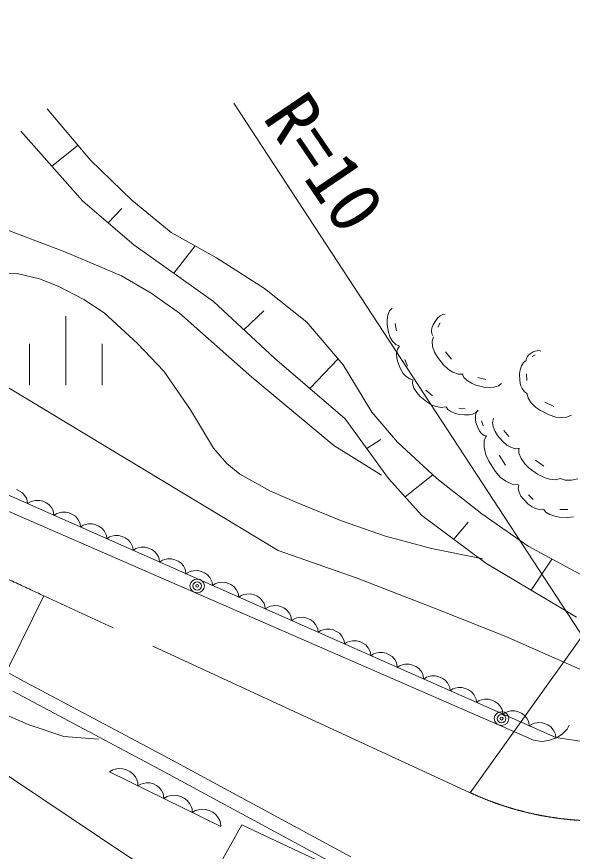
# Model space of a CAD drawing. Units: millimetres, scale not verified. Extents: x 40000 to 680000, y 20000 to 380000.
# Drawn here: x 326538 to 345611, y 260520 to 289160 of the extents above; entities that cross this region are included whole.
import ezdxf
from ezdxf.enums import TextEntityAlignment as Align

# ---------------------------------------------------------------- set-up
doc = ezdxf.new("R2010")
doc.units = ezdxf.units.MM
doc.header["$LTSCALE"] = 1000
doc.linetypes.add('CHAIN', pattern=[18.5, 12, -1.5, 3.5, -1.5])
for name, color, linetype, lineweight in [('M-BGD', 7, 'Continuous', 13), ('M-BMK', 2, 'CHAIN', 13), ('M-STR-HTXT', 7, 'Continuous', 13)]:
    doc.layers.add(name, color=color, linetype=linetype, lineweight=lineweight)
doc.styles.add('ＭＳ ゴシック', font='')
doc.styles.get('ＭＳ ゴシック').set_extended_font_data('MS Gothic')

msp = doc.modelspace()

# ---------------------------------------------------------------- linework, layer by layer
at = {"layer": 'M-BGD'}
for p, q in [((327590, 285997), (329076, 284240)), ((328806, 282835), (326679, 285230)), ((327742, 284033), (328645, 284750)), ((329076, 284240), (330493, 282867)), ((330561, 281334), (328806, 282835)), ((330493, 282867), (331844, 281749)), ((329683, 282085), (330150, 282573)), ((331844, 281749), (333396, 280887)), ((333295, 279386), (330561, 281334)), ((331928, 280360), (332669, 281291)), ((333396, 280887), (335050, 279833)), ((335050, 279833), (336502, 278683)), ((335388, 277438), (333295, 279386)), ((334341, 278412), (335020, 279064)), ((339337, 279062), (339279, 278918)), ((339433, 279159), (339337, 279062)), ((341252, 278954), (341163, 278941)), ((328224, 278883), (328224, 276516)), ((336502, 278683), (337751, 277214)), ((339279, 278918), (339253, 278752)), ((339253, 278752), (339254, 278591)), ((340922, 278735), (340836, 278585)), ((340989, 278817), (340922, 278735)), ((341072, 278891), (340989, 278817)), ((341163, 278941), (341072, 278891)), ((339254, 278591), (339302, 278330)), ((339578, 278375), (339530, 278636)), ((340792, 278472), (340780, 278381)), ((340780, 278381), (340785, 278282)), ((340836, 278585), (340792, 278472)), ((340994, 278504), (341080, 278654)), ((339302, 278330), (339364, 278151)), ((339364, 278151), (339443, 278030)), ((340785, 278282), (340823, 278204)), ((340843, 278179), (340796, 278024)), ((326973, 277936), (326973, 276516)), ((329475, 277936), (329475, 276516)), ((339443, 278030), (339550, 277913)), ((339550, 277913), (339675, 277853)), ((339676, 277850), (339607, 277746)), ((340796, 278024), (340817, 277838)), ((340817, 277838), (340886, 277645)), ((339607, 277746), (339582, 277604)), ((339582, 277604), (339590, 277449)), ((340886, 277645), (340982, 277471)), ((341459, 277408), (341253, 277665)), ((344102, 277540), (344065, 277490)), ((344167, 277592), (344102, 277540)), ((344268, 277654), (344167, 277592)), ((344232, 277497), (344333, 277558)), ((344335, 277681), (344268, 277654)), ((344408, 277699), (344335, 277681)), ((344478, 277701), (344408, 277699)), ((344535, 277681), (344478, 277701)), ((337818, 275362), (335388, 277438)), ((336603, 276400), (337576, 277420)), ((339590, 277449), (339622, 277302)), ((339622, 277302), (339716, 277073)), ((339959, 277162), (339865, 277392)), ((340982, 277471), (341187, 277214)), ((343936, 277289), (343867, 277174)), ((344030, 277360), (343936, 277289)), ((344034, 277431), (344029, 277374)), ((344065, 277490), (344034, 277431)), ((337751, 277214), (338730, 275585)), ((339716, 277073), (339807, 276921)), ((341187, 277214), (341358, 277054)), ((341358, 277054), (341515, 276964)), ((341515, 276964), (341699, 276894)), ((343823, 277036), (343803, 276899)), ((343867, 277174), (343823, 277036)), ((339807, 276921), (339902, 276824)), ((339902, 276824), (340022, 276736)), ((340022, 276736), (340148, 276703)), ((340134, 276715), (340122, 276573)), ((341699, 276894), (341869, 276895)), ((341828, 276905), (341882, 276782)), ((341882, 276782), (341997, 276672)), ((341997, 276672), (342146, 276581)), ((342643, 276707), (342371, 276773)), ((343803, 276899), (343810, 276672)), ((343810, 276672), (343838, 276514)), ((344050, 276679), (344043, 276906)), ((326276, 276407), (335510, 270840)), ((340122, 276573), (340175, 276415)), ((340175, 276415), (340271, 276260)), ((342146, 276581), (342302, 276516)), ((342302, 276516), (342573, 276450)), ((342573, 276450), (342770, 276430)), ((342770, 276430), (342920, 276448)), ((342920, 276448), (343076, 276493)), ((343076, 276493), (343186, 276575)), ((343838, 276514), (343890, 276402)), ((343890, 276402), (343965, 276290)), ((340271, 276260), (340387, 276126)), ((340387, 276126), (340612, 275939)), ((340810, 276152), (340585, 276340)), ((343965, 276290), (344063, 276224)), ((344067, 276222), (344096, 276064)), ((340612, 275939), (340790, 275829)), ((340790, 275829), (340942, 275778)), ((344096, 276064), (344201, 275904)), ((344201, 275904), (344352, 275759)), ((344976, 275783), (344673, 275929)), ((338730, 275585), (339607, 274563)), ((340942, 275778), (341115, 275748)), ((341115, 275748), (341261, 275777)), ((341283, 275775), (341338, 275684)), ((341338, 275684), (341439, 275610)), ((341439, 275610), (341565, 275553)), ((341565, 275553), (341693, 275518)), ((341693, 275518), (341912, 275493)), ((341938, 275699), (341720, 275725)), ((342067, 275496), (342182, 275525)), ((342182, 275525), (342299, 275574)), ((342315, 275579), (342289, 275472)), ((342299, 275574), (342375, 275649)), ((342373, 275657), (342315, 275579)), ((344352, 275759), (344518, 275643)), ((344518, 275643), (344821, 275496)), ((339304, 273318), (337818, 275362)), ((341912, 275493), (342067, 275496)), ((342289, 275472), (342287, 275352)), ((342287, 275352), (342305, 275238)), ((342305, 275238), (342366, 275058)), ((342557, 275116), (342495, 275296)), ((342906, 275366), (342872, 275237)), ((342872, 275237), (342896, 275084)), ((344821, 275496), (345049, 275422)), ((345049, 275422), (345231, 275406)), ((345231, 275406), (345429, 275419)), ((345429, 275419), (345582, 275490)), ((342366, 275058), (342428, 274937)), ((342896, 275084), (342959, 274928)), ((343438, 274750), (343261, 274956)), ((345041, 264424), (321445, 274869)), ((342428, 274937), (342497, 274859)), ((342497, 274859), (342585, 274786)), ((342658, 274788), (342581, 274603)), ((342585, 274786), (342679, 274755)), ((342959, 274928), (343044, 274788)), ((343044, 274788), (343221, 274582)), ((338561, 274340), (339038, 274650)), ((339607, 274563), (340958, 273318)), ((342581, 274603), (342584, 274371)), ((342584, 274371), (342644, 274126)), ((343221, 274582), (343367, 274456)), ((343367, 274456), (343499, 274387)), ((343499, 274387), (343653, 274334)), ((342644, 274126), (342741, 273902)), ((343319, 273772), (343099, 274110)), ((343653, 274334), (343793, 274340)), ((343778, 274351), (343777, 274180)), ((343777, 274180), (343854, 273996)), ((343079, 264858), (322179, 273963)), ((342741, 273902), (342961, 273563)), ((343854, 273996), (343983, 273818)), ((343983, 273818), (344133, 273667)), ((344638, 273731), (344351, 273938)), ((342961, 273563), (343151, 273347)), ((344133, 273667), (344419, 273460)), ((340451, 272040), (339304, 273318)), ((339877, 272679), (340825, 273441)), ((340958, 273318), (342510, 272104)), ((343151, 273347), (343333, 273219)), ((344419, 273460), (344642, 273342)), ((344642, 273342), (344829, 273293)), ((344829, 273293), (345038, 273271)), ((345038, 273271), (345211, 273318)), ((345200, 273312), (345368, 273250)), ((345368, 273250), (345578, 273253)), ((345578, 273253), (345800, 273303)), ((343333, 273219), (343550, 273113)), ((343550, 273113), (343759, 273094)), ((343771, 273083), (343752, 272971)), ((343752, 272971), (343783, 272842)), ((326639, 272883), (326530, 272932)), ((326739, 272818), (326639, 272883)), ((326823, 272718), (326739, 272818)), ((326870, 272635), (326823, 272718)), ((343783, 272842), (343848, 272712)), ((343848, 272712), (343931, 272598)), ((344270, 272592), (344104, 272755)), ((326899, 272559), (326870, 272635)), ((326911, 272450), (326899, 272559)), ((327008, 272511), (326911, 272450)), ((327087, 272539), (327008, 272511)), ((327185, 272558), (327087, 272539)), ((327320, 272561), (327185, 272558)), ((327437, 272530), (327320, 272561)), ((327546, 272482), (327437, 272530)), ((327646, 272417), (327546, 272482)), ((327729, 272317), (327646, 272417)), ((343931, 272598), (344097, 272434)), ((344097, 272434), (344231, 272335)), ((327776, 272234), (327729, 272317)), ((327805, 272158), (327776, 272234)), ((327817, 272048), (327805, 272158)), ((327914, 272110), (327817, 272048)), ((327994, 272137), (327914, 272110)), ((328092, 272157), (327994, 272137)), ((328226, 272160), (328092, 272157)), ((328343, 272129), (328226, 272160)), ((328452, 272081), (328343, 272129)), ((328553, 272016), (328452, 272081)), ((342510, 272104), (344097, 270987)), ((344231, 272335), (344349, 272285)), ((344349, 272285), (344484, 272250)), ((344484, 272250), (344603, 272264)), ((344620, 272264), (344702, 272156)), ((344702, 272156), (344840, 272073)), ((345461, 272245), (345181, 272251)), ((328636, 271916), (328553, 272016)), ((328683, 271832), (328636, 271916)), ((328712, 271757), (328683, 271832)), ((342645, 270412), (340451, 272040)), ((341548, 271226), (342041, 271820)), ((344840, 272073), (345007, 272016)), ((345007, 272016), (345174, 271986)), ((345174, 271986), (345454, 271980)), ((345454, 271980), (345651, 272002)), ((328724, 271647), (328712, 271757)), ((328821, 271709), (328724, 271647)), ((328900, 271736), (328821, 271709)), ((328998, 271755), (328900, 271736)), ((329133, 271759), (328998, 271755)), ((329250, 271728), (329133, 271759)), ((329359, 271680), (329250, 271728)), ((329459, 271614), (329359, 271680)), ((329542, 271515), (329459, 271614)), ((329589, 271431), (329542, 271515)), ((329618, 271356), (329589, 271431)), ((329630, 271246), (329618, 271356)), ((329727, 271307), (329630, 271246)), ((329807, 271335), (329727, 271307)), ((329905, 271354), (329807, 271335)), ((330039, 271357), (329905, 271354)), ((330156, 271326), (330039, 271357)), ((330265, 271278), (330156, 271326)), ((330366, 271213), (330265, 271278)), ((330449, 271113), (330366, 271213)), ((330496, 271030), (330449, 271113)), ((330525, 270954), (330496, 271030)), ((330537, 270844), (330525, 270954)), ((330714, 270934), (330634, 270906)), ((330811, 270953), (330714, 270934)), ((330946, 270956), (330811, 270953)), ((331063, 270925), (330946, 270956)), ((344097, 270987), (346291, 269805)), ((330634, 270906), (330537, 270844)), ((331172, 270877), (331063, 270925)), ((331272, 270812), (331172, 270877)), ((331355, 270712), (331272, 270812)), ((331402, 270629), (331355, 270712)), ((331431, 270553), (331402, 270629)), ((331443, 270443), (331431, 270553)), ((331540, 270505), (331443, 270443)), ((331620, 270532), (331540, 270505)), ((331718, 270552), (331620, 270532)), ((331852, 270555), (331718, 270552)), ((331970, 270524), (331852, 270555)), ((332078, 270476), (331970, 270524)), ((332179, 270410), (332078, 270476)), ((332262, 270311), (332179, 270410)), ((345751, 268559), (342645, 270412)), ((344198, 269486), (344908, 270550)), ((332309, 270227), (332262, 270311)), ((332338, 270152), (332309, 270227)), ((332350, 270042), (332338, 270152)), ((332447, 270104), (332350, 270042)), ((332527, 270131), (332447, 270104)), ((332625, 270150), (332527, 270131)), ((332759, 270154), (332625, 270150)), ((332876, 270123), (332759, 270154)), ((332985, 270075), (332876, 270123)), ((333085, 270009), (332985, 270075)), ((333168, 269910), (333085, 270009)), ((333216, 269826), (333168, 269910)), ((333244, 269751), (333216, 269826)), ((333256, 269641), (333244, 269751)), ((333353, 269702), (333256, 269641)), ((333433, 269730), (333353, 269702)), ((333531, 269749), (333433, 269730)), ((333665, 269752), (333531, 269749)), ((333783, 269721), (333665, 269752)), ((333891, 269673), (333783, 269721)), ((333992, 269608), (333891, 269673)), ((334075, 269508), (333992, 269608)), ((334122, 269425), (334075, 269508)), ((334151, 269349), (334122, 269425)), ((334163, 269239), (334151, 269349)), ((334260, 269301), (334163, 269239)), ((334340, 269328), (334260, 269301)), ((334438, 269348), (334340, 269328)), ((334572, 269351), (334438, 269348)), ((334689, 269320), (334572, 269351)), ((334798, 269272), (334689, 269320)), ((334898, 269207), (334798, 269272)), ((321699, 269096), (326649, 266431)), ((334981, 269107), (334898, 269207)), ((335029, 269024), (334981, 269107)), ((335057, 268948), (335029, 269024)), ((335069, 268838), (335057, 268948)), ((335246, 268927), (335166, 268900)), ((335344, 268947), (335246, 268927)), ((335478, 268950), (335344, 268947)), ((335596, 268919), (335478, 268950)), ((335166, 268900), (335069, 268838)), ((335704, 268871), (335596, 268919)), ((335805, 268805), (335704, 268871)), ((335888, 268706), (335805, 268805)), ((335935, 268622), (335888, 268706)), ((335964, 268547), (335935, 268622)), ((335976, 268437), (335964, 268547)), ((336073, 268499), (335976, 268437)), ((336153, 268526), (336073, 268499)), ((336251, 268545), (336153, 268526)), ((336385, 268549), (336251, 268545)), ((336502, 268518), (336385, 268549)), ((336611, 268469), (336502, 268518)), ((336711, 268404), (336611, 268469)), ((336795, 268305), (336711, 268404)), ((336842, 268221), (336795, 268305)), ((336871, 268145), (336842, 268221)), ((336883, 268036), (336871, 268145)), ((336979, 268097), (336883, 268036)), ((337059, 268125), (336979, 268097)), ((337157, 268144), (337059, 268125)), ((337291, 268147), (337157, 268144)), ((337409, 268116), (337291, 268147)), ((337517, 268068), (337409, 268116)), ((337618, 268003), (337517, 268068)), ((337701, 267903), (337618, 268003)), ((337748, 267820), (337701, 267903)), ((337777, 267744), (337748, 267820)), ((337789, 267634), (337777, 267744)), ((337886, 267696), (337789, 267634)), ((337966, 267723), (337886, 267696)), ((338064, 267743), (337966, 267723)), ((338198, 267746), (338064, 267743)), ((338315, 267715), (338198, 267746)), ((338424, 267667), (338315, 267715)), ((338524, 267602), (338424, 267667)), ((338608, 267502), (338524, 267602)), ((338655, 267418), (338608, 267502)), ((338684, 267343), (338655, 267418)), ((338696, 267233), (338684, 267343)), ((338792, 267295), (338696, 267233)), ((338872, 267322), (338792, 267295)), ((338970, 267342), (338872, 267322)), ((339104, 267345), (338970, 267342)), ((339222, 267314), (339104, 267345)), ((339330, 267266), (339222, 267314)), ((339431, 267200), (339330, 267266)), ((339514, 267101), (339431, 267200)), ((339561, 267017), (339514, 267101)), ((339590, 266942), (339561, 267017)), ((339602, 266832), (339590, 266942)), ((339779, 266921), (339699, 266894)), ((339877, 266940), (339779, 266921)), ((340011, 266944), (339877, 266940)), ((340128, 266913), (340011, 266944)), ((339699, 266894), (339602, 266832)), ((340237, 266864), (340128, 266913)), ((340337, 266799), (340237, 266864)), ((340421, 266699), (340337, 266799)), ((340468, 266616), (340421, 266699)), ((326649, 266431), (331724, 263722)), ((340497, 266540), (340468, 266616)), ((340509, 266431), (340497, 266540)), ((340605, 266492), (340509, 266431)), ((340685, 266520), (340605, 266492)), ((340783, 266539), (340685, 266520)), ((340917, 266542), (340783, 266539)), ((341035, 266511), (340917, 266542)), ((341143, 266463), (341035, 266511)), ((341244, 266398), (341143, 266463)), ((341327, 266298), (341244, 266398)), ((341374, 266215), (341327, 266298)), ((341403, 266139), (341374, 266215)), ((341415, 266029), (341403, 266139)), ((341512, 266091), (341415, 266029)), ((341592, 266118), (341512, 266091)), ((341690, 266138), (341592, 266118)), ((341824, 266141), (341690, 266138)), ((341941, 266110), (341824, 266141)), ((342050, 266062), (341941, 266110)), ((342150, 265997), (342050, 266062)), ((326403, 266019), (331476, 263311)), ((342234, 265897), (342150, 265997)), ((342281, 265813), (342234, 265897)), ((342310, 265738), (342281, 265813)), ((342322, 265628), (342310, 265738)), ((342418, 265690), (342322, 265628)), ((342498, 265717), (342418, 265690)), ((342596, 265736), (342498, 265717)), ((342730, 265740), (342596, 265736)), ((342848, 265709), (342730, 265740)), ((342956, 265661), (342848, 265709)), ((343057, 265595), (342956, 265661)), ((343140, 265496), (343057, 265595)), ((343187, 265412), (343140, 265496)), ((343216, 265337), (343187, 265412)), ((343228, 265227), (343216, 265337)), ((343325, 265288), (343228, 265227)), ((343405, 265316), (343325, 265288)), ((343503, 265335), (343405, 265316)), ((343637, 265339), (343503, 265335)), ((343754, 265308), (343637, 265339)), ((343863, 265259), (343754, 265308)), ((343963, 265194), (343863, 265259)), ((344047, 265094), (343963, 265194)), ((344094, 265011), (344047, 265094)), ((344123, 264935), (344094, 265011)), ((344135, 264825), (344123, 264935)), ((344409, 264934), (344311, 264915)), ((344543, 264937), (344409, 264934)), ((344661, 264906), (344543, 264937)), ((343988, 264462), (343079, 264858)), ((344231, 264887), (344135, 264825)), ((344311, 264915), (344231, 264887)), ((344770, 264858), (344661, 264906)), ((344870, 264793), (344770, 264858)), ((344953, 264693), (344870, 264793)), ((345000, 264610), (344953, 264693)), ((345431, 264709), (345258, 264535)), ((345498, 264847), (345431, 264709)), ((344279, 264336), (343988, 264462)), ((345065, 264410), (344799, 264317)), ((345029, 264534), (345000, 264610)), ((345041, 264424), (345029, 264534)), ((345041, 264424), (346670, 264187)), ((345258, 264535), (345065, 264410)), ((344567, 264293), (344279, 264336)), ((344799, 264317), (344567, 264293)), ((331724, 263722), (338011, 260326)), ((333544, 261374), (329724, 263251)), ((329834, 263314), (329725, 263250)), ((329923, 263340), (329834, 263314)), ((330032, 263357), (329923, 263340)), ((330179, 263355), (330032, 263357)), ((330307, 263316), (330179, 263355)), ((330424, 263259), (330307, 263316)), ((330531, 263183), (330424, 263259)), ((331476, 263311), (337755, 259920)), ((330618, 263070), (330531, 263183)), ((330666, 262976), (330618, 263070)), ((330694, 262891), (330666, 262976)), ((330702, 262770), (330694, 262891)), ((330801, 262828), (330702, 262770)), ((330882, 262852), (330801, 262828)), ((330981, 262868), (330882, 262852)), ((331115, 262866), (330981, 262868)), ((331231, 262830), (331115, 262866)), ((331337, 262778), (331231, 262830)), ((331435, 262709), (331337, 262778)), ((331514, 262606), (331435, 262709)), ((331557, 262521), (331514, 262606)), ((331583, 262444), (331557, 262521)), ((331590, 262334), (331583, 262444)), ((331699, 262397), (331590, 262334)), ((331788, 262424), (331699, 262397)), ((331897, 262441), (331788, 262424)), ((332045, 262439), (331897, 262441)), ((332172, 262400), (332045, 262439)), ((332289, 262342), (332172, 262400)), ((332396, 262266), (332289, 262342)), ((332483, 262153), (332396, 262266)), ((332531, 262059), (332483, 262153)), ((332559, 261975), (332531, 262059)), ((332567, 261854), (332559, 261975)), ((332676, 261917), (332567, 261854)), ((332765, 261944), (332676, 261917)), ((332874, 261961), (332765, 261944)), ((333022, 261959), (332874, 261961)), ((333149, 261920), (333022, 261959)), ((333266, 261862), (333149, 261920)), ((333373, 261786), (333266, 261862)), ((333460, 261673), (333373, 261786)), ((333508, 261579), (333460, 261673)), ((333536, 261495), (333508, 261579)), ((333544, 261374), (333536, 261495)), ((333360, 259810), (334271, 261430)), ((334271, 261430), (337401, 259949))]:
    msp.add_line(p, q, dxfattribs=at)
for points in [[(283925, 299225), (285992, 298502), (287968, 297698), (289942, 296773), (292096, 295876), (294964, 294643), (297972, 293473), (307056, 290741), (310571, 289519), (313926, 288244), (318184, 286173), (322294, 284054), (324012, 282998), (325950, 281935), (328186, 281093), (330132, 280262), (331159, 279672), (332123, 278989), (334607, 276793), (337428, 274449), (339063, 273425)], [(287524, 281697), (289193, 280650), (290897, 279696), (293886, 278217), (296948, 276812), (299030, 275956), (301457, 275070), (310473, 272230), (312752, 271508), (315035, 270682), (316988, 269846), (319129, 268815), (322553, 266990), (325948, 265295), (326933, 264869), (328153, 264462), (329344, 264371)], [(342540, 270551), (340779, 270911), (339200, 271336), (337694, 271855), (336179, 272481), (335254, 272883), (334202, 273457), (333749, 273832), (333290, 274351), (332507, 275673), (331588, 276998), (330690, 277940), (329538, 278993), (328846, 279460), (327961, 279909), (327327, 280159), (326555, 280349), (325913, 280375), (325116, 280289), (323383, 280020)], [(335510, 270840), (335510, 270840), (338222, 269897), (340999, 268822), (343334, 267895), (345874, 266765), (346831, 266228), (347971, 265461), (348958, 264727)], [(322459, 265643), (330392, 260332), (331701, 259557), (333113, 258844), (337199, 257024), (341415, 255264), (342779, 254973), (344014, 254608), (344400, 254524), (344909, 254536), (345539, 254684)]]:
    msp.add_lwpolyline(points, dxfattribs=at)
for centre, major_axis in [((332734, 269626), (250, 0)), ((332734, 269626), (150, 0)), ((332734, 269626), (50, 0)), ((343184, 265073), (250, 0)), ((343184, 265073), (150, 0)), ((343184, 265073), (50, 0))]:
    msp.add_ellipse(centre, major_axis=major_axis, ratio=0.946108, dxfattribs=at)
at = {"layer": 'M-BMK'}
msp.add_line((342105, 262531), (327473, 269283), dxfattribs=at)
for centre, major_axis, start_param, end_param in [((260580, 142129), (150124, 0), 1.108971, 1.230068), ((346520, 271030), (10008, 0), 4.25559, 5.043187)]:
    msp.add_ellipse(centre, major_axis=major_axis, ratio=0.946108, start_param=start_param, end_param=end_param, dxfattribs=at)
at = {"layer": 'M-STR-HTXT'}
for p, q in [((349770, 262074), (333995, 286189)), ((327473, 269283), (315148, 244473)), ((342105, 262531), (345954, 267908))]:
    msp.add_line(p, q, dxfattribs=at)

# ---------------------------------------------------------------- texts
at = {"layer": 'M-STR-HTXT', "style": 'ＭＳ ゴシック'}
msp.add_text('R=10', height=1833, rotation=304.159, dxfattribs=at).set_placement((334497, 285399), align=Align.BOTTOM_LEFT)

doc.saveas('drawing.dxf')
